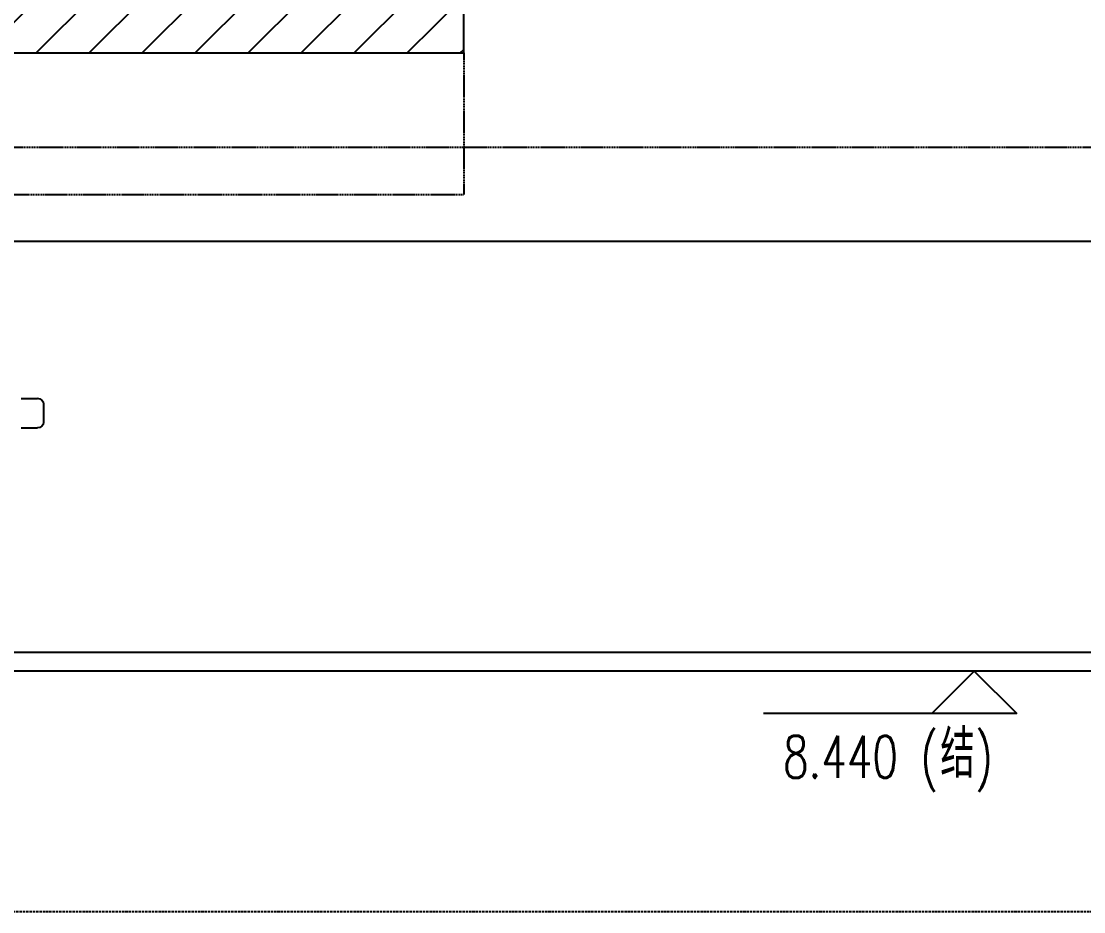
# Model space of a CAD drawing. Extents: x -1899985 to 1774885, y 556286 to 2175695.
# Drawn here: x -1725748 to -1723497, y 576187 to 578075 of the extents above; entities that cross this region are included whole.
import ezdxf

# ---------------------------------------------------------------- set-up
doc = ezdxf.new("R2010")
doc.units = 0
doc.header["$LTSCALE"] = 10
doc.header["$MEASUREMENT"] = 0
for name, pattern in [('20剖面图$0$__DASH', [0.35, 0.25, -0.1]), ('20剖面图$0$DASH', [0.35, 0.25, -0.1]), ('20剖面图$0$DOTE', [2.42, 2, -0.2, 0.02, -0.2])]:
    doc.linetypes.add(name, pattern=pattern)
for name, color, linetype in [('20剖面图$0$A-AXIS-DOTE', 14, '20剖面图$0$DOTE'), ('20剖面图$0$A-LIN-V', 9, 'Continuous'), ('20剖面图$0$A-SFCE', 30, 'Continuous'), ('20剖面图$0$DIM_ELEV', 3, 'Continuous'), ('20剖面图$0$EWHS5T6M-3', 7, 'Continuous'), ('20剖面图$0$FHSGH10105-主梁-04', 7, 'Continuous'), ('20剖面图$0$FHSGH10105-主梁-06', 7, 'Continuous'), ('20剖面图$0$PUB_TEXT', 7, 'Continuous'), ('A-LIN-V', 9, 'Continuous')]:
    doc.layers.add(name, color=color, linetype=linetype)
doc.styles.add('20剖面图$0$_TCH_DIM', font='SIMPLEX', dxfattribs={"bigfont": 'GBCBIG'})

# ---------------------------------------------------------------- blocks, each defined once
blk = doc.blocks.new('20剖面图$0$G$C2C10B007')
at = {"layer": '20剖面图$0$A-LIN-V'}
h = blk.add_hatch(dxfattribs=at)
h.set_pattern_fill('ANSI31', color=252, scale=50)
h.set_pattern_definition([(45, (0, 400), (-56.1266, 56.1266), [])])
h.paths.add_polyline_path([(-150, 600), (-3050, 600), (-3050, 300), (3050, 300), (3050, 600), (150, 600), (150, 2100), (-150, 2100)])
blk.add_lwpolyline([(-150, 600), (-3050, 600), (-3050, 300), (3050, 300), (3050, 600), (150, 600), (150, 2100), (-150, 2100), (-150, 600)], dxfattribs=at)
at = {"layer": '20剖面图$0$A-SFCE', "linetype": '20剖面图$0$DASH'}
for p in [(3050, 300), (-3050, 0)]:
    blk.add_line(p, (3050, 0), dxfattribs=at)
blk = doc.blocks.new('20剖面图$0$G$C845E5159')
at = {"layer": '20剖面图$0$A-LIN-V'}
blk.add_blockref('20剖面图$0$G$C2C10B007', (8250, -1550), dxfattribs=at)
blk = doc.blocks.new('20剖面图$0$3243243')
at = {"color": 6, "linetype": '20剖面图$0$DASH'}
blk.add_line((1570255.4, 577182.5), (1562425.4, 577182.5), dxfattribs=at)
at = {"layer": '20剖面图$0$EWHS5T6M-3', "color": 4, "linetype": 'Continuous'}
for p, q in [((1567992.8, 576650.3), (1567958.2, 576650.3)), ((1567992.8, 576650.3), (1567958.2, 576650.3)), ((1567945.7, 576637.8), (1567945.7, 576600.1)), ((1567945.7, 576637.8), (1567945.7, 576600.1)), ((1567992.8, 576587.5), (1567958.2, 576587.5)), ((1567992.8, 576587.5), (1567958.2, 576587.5))]:
    blk.add_line(p, q, dxfattribs=at)
for centre, start, end in [((1567958.2, 576637.8), 90, 180), ((1567958.2, 576637.8), 90, 180), ((1567958.2, 576600.1), 180, 270), ((1567958.2, 576600.1), 180, 270)]:
    blk.add_arc(centre, 12.6, start, end, dxfattribs=at)
at = {"layer": '20剖面图$0$FHSGH10105-主梁-04', "color": 4, "linetype": 'Continuous'}
blk.add_line((1562470.6, 576982.5), (1570255.4, 576982.5), dxfattribs=at)
at = {"layer": '20剖面图$0$FHSGH10105-主梁-06', "color": 4, "linetype": 'Continuous'}
for p, q in [((1562724.4, 576111.8), (1570255.4, 576111.8)), ((1562731.1, 576072.5), (1570255.4, 576072.5))]:
    blk.add_line(p, q, dxfattribs=at)
blk = doc.blocks.new('20剖面图$0$b234swerwr')
at = {"layer": '20剖面图$0$A-LIN-V', "xscale": -1}
blk.add_blockref('20剖面图$0$3243243', (-250, 0), dxfattribs=at)
blk = doc.blocks.new('20剖面图')
at = {"layer": '20剖面图$0$A-AXIS-DOTE', "linetype": '20剖面图$0$__DASH', "ltscale": 2}
blk.add_line((-1670110.4, 576187.3), (-1772486.1, 576187.3), dxfattribs=at)
at = {"layer": '20剖面图$0$DIM_ELEV'}
for p, q in [((-1723729.1, 576697.5), (-1723819.1, 576607.5)), ((-1723519.1, 576697.5), (-1723819.1, 576697.5)), ((-1723729.1, 576697.5), (-1723639.1, 576607.5)), ((-1723639.1, 576607.5), (-1724175.5, 576607.5))]:
    blk.add_line(p, q, dxfattribs=at)
at = {"layer": '20剖面图$0$A-LIN-V'}
for name, p in [('20剖面图$0$G$C845E5159', (-1736110.4, 579257.5)), ('20剖面图$0$b234swerwr', (-157505, 625))]:
    blk.add_blockref(name, p, dxfattribs=at)
at = {"layer": '20剖面图$0$PUB_TEXT', "style": '20剖面图$0$_TCH_DIM', "width": 0.705882}
for s, height, p in [('(', 89.2, (-1723843.1, 576471)), (')', 89.2, (-1723727.4, 576471)), ('8.440', 89.25, (-1724134.1, 576471))]:
    blk.add_text(s, height=height, dxfattribs=at).set_placement(p)
at = {"layer": '20剖面图$0$PUB_TEXT', "style": '20剖面图$0$_TCH_DIM'}
blk.add_text('结', height=101.3, dxfattribs=at).set_placement((-1723801.1, 576471))

msp = doc.modelspace()

# ---------------------------------------------------------------- block references
at = {"layer": 'A-LIN-V'}
msp.add_blockref('20剖面图', (0, 0), dxfattribs=at)

doc.saveas('drawing.dxf')
